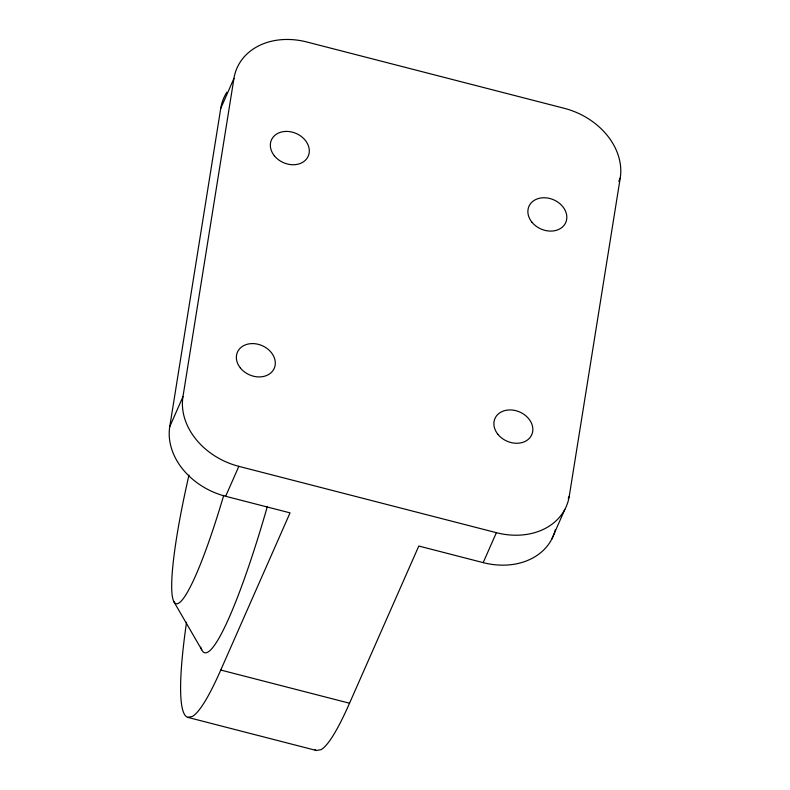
<?xml version="1.0" encoding="UTF-8"?>
<svg xmlns="http://www.w3.org/2000/svg" width="790" height="790" viewBox="0 0 790 790"><rect width="100%" height="100%" fill="white"/><g stroke="black" fill="none" stroke-linecap="round" stroke-linejoin="round"><path stroke-width="1.19" d="M186.529 622.313A268.007 33.249 -75.6 0 0 187.635 717.33L192.335 716.471A268.007 33.249 -75.6 0 0 220.766 670.048L290.039 512.868L225.654 496.288A67.002 53.078 23.8 0 1 169.761 426.649L220.746 108.378A67.002 53.078 23.8 0 1 226.888 92.213M169.761 426.649L182.954 396.718L233.939 78.447A67.002 53.078 23.8 0 1 306.816 41.989L564.346 108.329A67.002 53.078 23.8 0 1 620.239 177.967L569.254 496.229L568.277 498.451M220.746 108.378L233.939 78.447M225.654 496.288L238.847 466.347A67.002 53.078 23.8 0 1 182.954 396.718M187.635 717.33L316.395 750.5L321.105 749.641A268.007 33.249 -75.6 0 0 349.536 703.219L418.799 546.038L483.184 562.628A67.002 53.078 23.8 0 0 555.37 529.606M618.768 181.285L620.239 177.967M483.184 562.628L496.377 532.687A67.002 53.078 23.8 0 0 569.254 496.229M551.667 539.333L564.86 509.392M238.847 466.347L496.377 532.687M220.766 670.048L349.536 703.219M173.711 601.447L201.746 649.775M267.366 506.439A201.006 24.934 -75.6 0 1 200.749 647.198M223.708 495.379A160.805 19.948 -75.6 0 1 175.35 603.363A160.805 19.948 -75.6 0 1 188.958 475.126M316.395 750.5A268.007 33.249 -75.6 0 1 314.835 749.601M274.367 155.808A20.105 15.919 23.8 0 0 307.824 157.003A20.105 15.919 23.8 0 0 287.284 131.417A20.105 15.919 23.8 0 0 274.367 155.808M531.897 222.158A20.105 15.919 23.8 0 0 565.354 223.343A20.105 15.919 23.8 0 0 544.824 197.767A20.105 15.919 23.8 0 0 531.897 222.158M497.907 434.332A20.105 15.919 23.8 0 0 531.364 435.527A20.105 15.919 23.8 0 0 510.834 409.941A20.105 15.919 23.8 0 0 497.907 434.332M240.377 367.992A20.105 15.919 23.8 0 0 273.834 369.177A20.105 15.919 23.8 0 0 253.304 343.601A20.105 15.919 23.8 0 0 240.377 367.992"/></g></svg>
